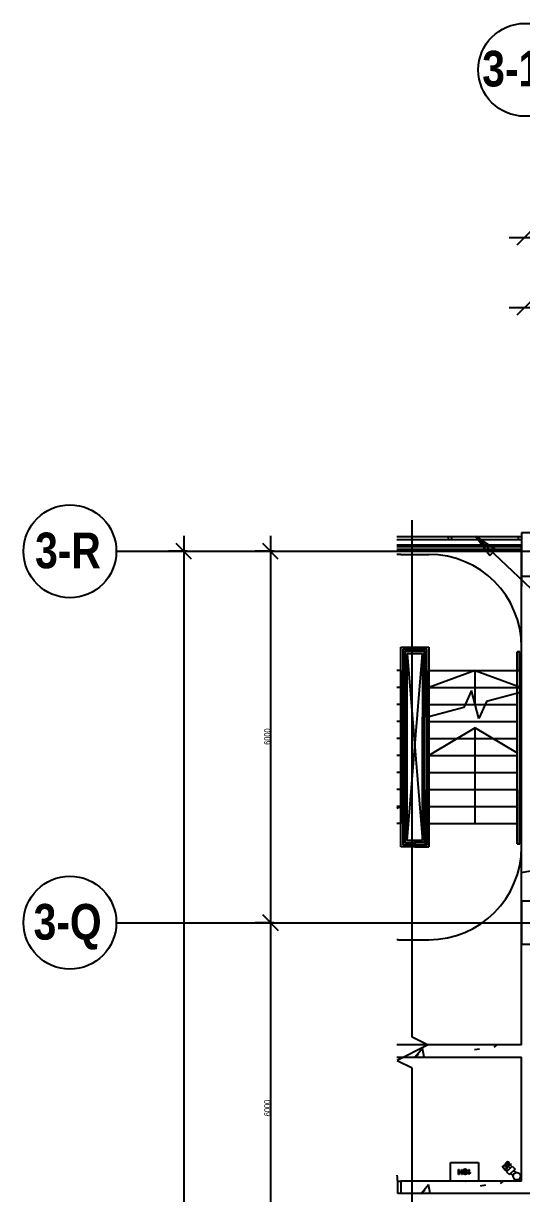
# Model space of a CAD drawing. Header units: millimetres. Extents: x -145636 to 131102, y -135903 to -7470.
# Drawn here: x 12322 to 20370, y -26375 to -7470 of the extents above; entities that cross this region are included whole.
import ezdxf

# ---------------------------------------------------------------- set-up
doc = ezdxf.new("R2010")
doc.units = ezdxf.units.MM
doc.layers.add('M_ARCHI', color=8, linetype='Continuous')
doc.styles.add('Arial Narrow', font='ARIALN.TTF', dxfattribs={"height": 100})
doc.styles.add('Arial Narrow_B', font='ARIALNB.TTF', dxfattribs={"height": 150})

# ---------------------------------------------------------------- blocks, each defined once
blk = doc.blocks.new('RF Archi 21.10.2024')
at = {"layer": 'M_ARCHI'}
blk.add_hatch(color=8, dxfattribs=at).paths.add_polyline_path([(-146778, -32166), (-146550, -32471), (-146460, -32375)])
h = blk.add_hatch(color=8, dxfattribs=at)
h.paths.add_polyline_path([(-146295, -42405), (-146276, -42384), (-146270, -42364), (-146276, -42344), (-146290, -42329), (-146310, -42324), (-146330, -42329), (-146352, -42349)])
h.paths.add_polyline_path([(-146295, -42394), (-146341, -42349), (-146326, -42336), (-146310, -42332), (-146294, -42336), (-146283, -42348), (-146278, -42364), (-146283, -42380), (-146288, -42386)])
h.paths.add_polyline_path([(-146245, -42355), (-146238, -42348), (-146263, -42323), (-146253, -42314), (-146209, -42319), (-146198, -42308), (-146242, -42303), (-146239, -42293), (-146240, -42282), (-146247, -42273), (-146257, -42268), (-146268, -42269), (-146277, -42274), (-146302, -42299)])
h.paths.add_polyline_path([(-146270, -42316), (-146288, -42299), (-146268, -42279), (-146268, -42269), (-146265, -42278), (-146263, -42268), (-146261, -42278), (-146253, -42283), (-146250, -42292), (-146254, -42300)])
at = {"layer": 'M_ARCHI', "color": 8, "linetype": 'ByBlock', "lineweight": -2}
for p, q in [((-145861, -27206), (-146111, -27456)), ((-145861, -28341), (-146111, -28591)), ((-151367, -32528), (-151617, -32278)), ((-149967, -32528), (-150217, -32278)), ((-150217, -38278), (-149967, -38528)), ((-149967, -38528), (-150217, -38278))]:
    blk.add_line(p, q, dxfattribs=at)
at = {"layer": 'M_ARCHI', "color": 8}
for p, q in [((-146236, -27331), (-124136, -27331)), ((-146236, -28466), (-138536, -28466)), ((-147806, -40253), (-147806, -31902)), ((-145636, -32103), (-146036, -32103)), ((-146036, -32103), (-146036, -32803)), ((-151492, -32153), (-151492, -135853)), ((-150092, -32153), (-150092, -38653)), ((-148051, -32166), (-146086, -32166)), ((-146086, -32216), (-148051, -32216)), ((-146036, -32303), (-148051, -32303)), ((-147219, -32216), (-147219, -32166)), ((-147219, -32166), (-147169, -32166)), ((-147169, -32216), (-147219, -32216)), ((-147169, -32166), (-147169, -32216)), ((-146778, -32166), (-146550, -32471)), ((-146460, -32375), (-146778, -32166)), ((-146778, -32166), (-145571, -33304)), ((-146086, -32166), (-146036, -32166)), ((-146086, -32216), (-146086, -32166)), ((-146086, -32216), (-146086, -32166)), ((-146036, -32216), (-146086, -32216)), ((-146036, -32166), (-146036, -32216)), ((-146036, -32303), (-146036, -32973)), ((-146036, -32303), (-146036, -32403)), ((-152583, -32403), (-121725, -32403)), ((-151440, -32403), (-151742, -32403)), ((-150040, -32403), (-150342, -32403)), ((-146036, -32333), (-148051, -32333)), ((-146036, -32333), (-148051, -32333)), ((-148051, -32373), (-146036, -32373)), ((-146036, -32373), (-148051, -32373)), ((-146036, -32403), (-148051, -32403)), ((-148051, -32403), (-146036, -32403)), ((-147986, -32453), (-147536, -32453)), ((-146550, -32471), (-146460, -32375)), ((-146036, -32373), (-146036, -32333)), ((-146036, -32336), (-146036, -32371)), ((-146036, -32371), (-146036, -32336)), ((-146036, -32338), (-146036, -32368)), ((-146036, -32338), (-146036, -32368)), ((-146036, -34328), (-146036, -32403)), ((-146036, -32803), (-145636, -32803)), ((-146036, -40378), (-146036, -32973)), ((-147986, -33953), (-147536, -33953)), ((-147986, -34328), (-147986, -33953)), ((-147986, -33953), (-147536, -33953)), ((-147986, -34053), (-147986, -33953)), ((-147956, -33983), (-147956, -34053)), ((-147566, -33983), (-147956, -33983)), ((-147951, -33988), (-147571, -33988)), ((-147951, -34053), (-147951, -33988)), ((-147951, -33988), (-147571, -33988)), ((-147951, -34053), (-147951, -33988)), ((-147921, -34018), (-147601, -34018)), ((-147921, -34053), (-147921, -34018)), ((-147921, -34018), (-147601, -34018)), ((-147921, -34053), (-147921, -34018)), ((-147916, -34023), (-147916, -34053)), ((-147606, -34023), (-147916, -34023)), ((-147606, -34328), (-147606, -34023)), ((-147601, -34018), (-147601, -34328)), ((-147601, -34018), (-147601, -34328)), ((-147571, -33988), (-147571, -34328)), ((-147571, -33988), (-147571, -34328)), ((-147566, -34328), (-147566, -33983)), ((-147536, -33953), (-147536, -34328)), ((-147536, -33953), (-147536, -34328)), ((-146066, -34028), (-146106, -34028)), ((-146106, -34028), (-146106, -34328)), ((-146106, -34028), (-146066, -34028)), ((-146106, -34328), (-146106, -34028)), ((-146066, -34028), (-146066, -34328)), ((-146066, -34328), (-146066, -34028)), ((-147986, -36803), (-147986, -34053)), ((-147956, -34053), (-147956, -36803)), ((-147951, -36803), (-147951, -34053)), ((-147951, -36803), (-147951, -34053)), ((-147921, -36803), (-147921, -34053)), ((-147921, -36803), (-147921, -34053)), ((-147916, -34053), (-147916, -36803)), ((-147886, -34053), (-147636, -34053)), ((-147886, -36803), (-147886, -34053)), ((-147886, -34053), (-147636, -37078)), ((-147886, -37078), (-147636, -34053)), ((-147636, -34053), (-147636, -34328)), ((-147986, -34328), (-148051, -34328)), ((-147986, -34328), (-147986, -34603)), ((-147636, -34328), (-147636, -37078)), ((-147606, -35079), (-147606, -34328)), ((-147601, -34328), (-147601, -35079)), ((-147601, -34328), (-147601, -35079)), ((-147571, -34328), (-147571, -35079)), ((-147571, -34328), (-147571, -35079)), ((-147566, -35079), (-147566, -34328)), ((-147536, -34328), (-146036, -34328)), ((-147536, -34603), (-147536, -34328)), ((-146786, -34328), (-147536, -34603)), ((-147536, -34328), (-147536, -37078)), ((-146786, -34603), (-146786, -34328)), ((-146786, -34328), (-146036, -34603)), ((-146066, -34328), (-146106, -34328)), ((-146106, -34696), (-146106, -34328)), ((-146066, -34686), (-146066, -34328)), ((-146036, -34603), (-146036, -34328)), ((-147986, -34603), (-148051, -34603)), ((-147986, -34603), (-147986, -34878)), ((-147536, -34878), (-147536, -34603)), ((-147536, -34603), (-146036, -34603)), ((-146847, -34652), (-146967, -34927)), ((-146725, -35105), (-146847, -34652)), ((-146786, -34878), (-146786, -34603)), ((-146036, -34678), (-146605, -34830)), ((-146066, -34686), (-146106, -34696)), ((-146106, -37078), (-146106, -34696)), ((-146066, -37078), (-146066, -34686)), ((-146036, -34878), (-146036, -34603)), ((-146036, -34878), (-146036, -34678)), ((-147986, -34878), (-148051, -34878)), ((-147986, -34878), (-147986, -35153)), ((-147536, -35153), (-147536, -34878)), ((-147536, -34878), (-146106, -34878)), ((-146967, -34927), (-147536, -35079)), ((-146946, -34878), (-146786, -34878)), ((-146605, -34830), (-146725, -35105)), ((-146626, -34878), (-146106, -34878)), ((-146066, -34878), (-146036, -34878)), ((-146066, -34878), (-146036, -34878)), ((-146036, -35153), (-146036, -34878)), ((-146036, -35153), (-146036, -34878)), ((-147986, -35153), (-148051, -35153)), ((-147986, -35153), (-147986, -35428)), ((-147536, -35079), (-147636, -35079)), ((-147636, -37078), (-147636, -35079)), ((-147566, -35079), (-147606, -35079)), ((-147606, -37078), (-147606, -35079)), ((-147571, -35079), (-147601, -35079)), ((-147571, -35079), (-147601, -35079)), ((-147571, -35079), (-147601, -35079)), ((-147571, -35079), (-147601, -35079)), ((-147571, -35079), (-147601, -35079)), ((-147566, -37078), (-147566, -35079)), ((-147536, -35153), (-147536, -35079)), ((-147536, -37078), (-147536, -35079)), ((-147536, -35428), (-147536, -35153)), ((-147536, -35153), (-146106, -35153)), ((-147536, -35428), (-147536, -35153)), ((-147536, -35153), (-146106, -35153)), ((-146066, -35153), (-146036, -35153)), ((-146066, -35153), (-146036, -35153)), ((-146036, -35428), (-146036, -35153)), ((-146036, -35428), (-146036, -35153)), ((-146786, -35253), (-147536, -35703)), ((-146786, -35428), (-146786, -35253)), ((-146786, -35253), (-146106, -35661)), ((-147986, -35428), (-148051, -35428)), ((-147986, -35428), (-147986, -35703)), ((-147536, -35703), (-147536, -35428)), ((-147536, -35428), (-146106, -35428)), ((-147536, -35703), (-147536, -35428)), ((-147536, -35428), (-146106, -35428)), ((-146786, -35703), (-146786, -35428)), ((-146066, -35428), (-146036, -35428)), ((-146066, -35428), (-146036, -35428)), ((-146036, -35703), (-146036, -35428)), ((-146036, -35703), (-146036, -35428)), ((-147986, -35703), (-148051, -35703)), ((-147986, -35703), (-147986, -35978)), ((-147536, -35978), (-147536, -35703)), ((-147536, -35703), (-146106, -35703)), ((-147536, -35978), (-147536, -35703)), ((-147536, -35703), (-146106, -35703)), ((-146786, -35978), (-146786, -35703)), ((-146066, -35685), (-146036, -35703)), ((-146066, -35703), (-146036, -35703)), ((-146066, -35703), (-146036, -35703)), ((-146036, -35978), (-146036, -35703)), ((-146036, -35978), (-146036, -35703)), ((-147986, -35978), (-148051, -35978)), ((-147986, -35978), (-147986, -36253)), ((-147536, -36253), (-147536, -35978)), ((-147536, -35978), (-146106, -35978)), ((-147536, -36253), (-147536, -35978)), ((-147536, -35978), (-146106, -35978)), ((-146786, -36253), (-146786, -35978)), ((-146066, -35978), (-146036, -35978)), ((-146066, -35978), (-146036, -35978)), ((-146036, -36253), (-146036, -35978)), ((-146036, -36253), (-146036, -35978)), ((-147986, -36253), (-148051, -36253)), ((-147986, -36253), (-147986, -36528)), ((-147606, -36256), (-147606, -37073)), ((-147584, -36293), (-147588, -36293)), ((-147566, -37073), (-147566, -36256)), ((-147536, -36528), (-147536, -36253)), ((-147536, -36253), (-146106, -36253)), ((-147536, -36528), (-147536, -36253)), ((-147536, -36253), (-146106, -36253)), ((-146786, -36528), (-146786, -36253)), ((-146106, -36256), (-146106, -36793)), ((-146084, -36293), (-146088, -36293)), ((-146066, -36253), (-146036, -36253)), ((-146066, -36253), (-146036, -36253)), ((-146066, -36793), (-146066, -36256)), ((-146036, -36528), (-146036, -36253)), ((-146036, -36528), (-146036, -36253)), ((-147986, -36528), (-148051, -36528)), ((-148051, -36552), (-147986, -36528)), ((-147986, -36528), (-147986, -36803)), ((-147536, -36803), (-147536, -36528)), ((-147536, -36528), (-146106, -36528)), ((-147536, -36803), (-147536, -36528)), ((-147536, -36528), (-146106, -36528)), ((-146786, -36803), (-146786, -36528)), ((-146066, -36528), (-146036, -36528)), ((-146066, -36528), (-146036, -36528)), ((-146036, -36803), (-146036, -36528)), ((-146036, -36803), (-146036, -36528)), ((-147986, -36803), (-148051, -36803)), ((-147986, -37178), (-147986, -36803)), ((-147986, -37178), (-147986, -36803)), ((-147956, -36803), (-147956, -37148)), ((-147951, -37143), (-147951, -36803)), ((-147951, -37143), (-147951, -36803)), ((-147921, -37113), (-147921, -36803)), ((-147921, -37113), (-147921, -36803)), ((-147916, -36803), (-147916, -37108)), ((-147886, -37078), (-147886, -36803)), ((-147536, -36778), (-147536, -37178)), ((-147536, -36803), (-146106, -36803)), ((-146106, -36793), (-146106, -37073)), ((-146106, -36803), (-146106, -37108)), ((-146106, -36803), (-146106, -37128)), ((-146066, -37073), (-146066, -36793)), ((-146066, -36803), (-146036, -36803)), ((-146066, -37108), (-146066, -36803)), ((-146066, -36803), (-146066, -37128)), ((-146036, -40378), (-146036, -36778)), ((-147536, -37178), (-147986, -37178)), ((-147761, -37178), (-147986, -37178)), ((-147956, -37148), (-147761, -37148)), ((-147761, -37143), (-147951, -37143)), ((-147761, -37143), (-147951, -37143)), ((-147761, -37113), (-147921, -37113)), ((-147761, -37113), (-147921, -37113)), ((-147916, -37108), (-147761, -37108)), ((-147761, -37078), (-147886, -37078)), ((-147761, -37178), (-147761, -37078)), ((-147761, -37078), (-147761, -37178)), ((-147636, -37078), (-147761, -37078)), ((-147761, -37078), (-147636, -37078)), ((-147761, -37178), (-147761, -37078)), ((-147606, -37108), (-147761, -37108)), ((-147761, -37108), (-147761, -37148)), ((-147761, -37108), (-147761, -37148)), ((-147761, -37108), (-147606, -37108)), ((-147761, -37146), (-147761, -37111)), ((-147761, -37111), (-147761, -37146)), ((-147761, -37143), (-147761, -37113)), ((-147761, -37113), (-147761, -37143)), ((-147761, -37143), (-147761, -37113)), ((-147761, -37113), (-147761, -37143)), ((-147761, -37143), (-147761, -37113)), ((-147761, -37143), (-147761, -37113)), ((-147761, -37148), (-147566, -37148)), ((-147761, -37148), (-147566, -37148)), ((-147536, -37178), (-147761, -37178)), ((-147761, -37178), (-147536, -37178)), ((-147606, -37073), (-147606, -37108)), ((-147606, -37108), (-147606, -37078)), ((-147566, -37148), (-147566, -37073)), ((-147566, -37148), (-147566, -37078)), ((-147536, -37078), (-147536, -37178)), ((-147536, -37178), (-147536, -37078)), ((-146106, -37073), (-146106, -37108)), ((-146106, -37128), (-146106, -37078)), ((-146066, -37128), (-146106, -37128)), ((-146106, -37128), (-146066, -37128)), ((-146066, -37108), (-146066, -37073)), ((-146066, -37128), (-146066, -37078)), ((-150092, -38153), (-150092, -44653)), ((-145636, -38053), (-146036, -38053)), ((-146036, -38053), (-146036, -38753)), ((-152583, -38403), (-121725, -38403)), ((-150040, -38403), (-150342, -38403)), ((-150040, -38403), (-150342, -38403)), ((-147986, -38678), (-147536, -38678)), ((-146036, -38753), (-145636, -38753)), ((-147556, -40378), (-147806, -40253)), ((-146036, -40378), (-148051, -40378)), ((-148047, -40624), (-147556, -40378)), ((-148051, -40578), (-146036, -40578)), ((-147806, -40753), (-148047, -40633)), ((-146036, -42578), (-146036, -40578)), ((-147806, -47826), (-147806, -40753)), ((-147184, -42578), (-147184, -42278)), ((-147184, -42278), (-146734, -42278)), ((-146734, -42278), (-146734, -42578)), ((-146339, -42336), (-146352, -42349)), ((-146352, -42349), (-146339, -42336)), ((-146341, -42349), (-146333, -42341)), ((-146341, -42349), (-146333, -42341)), ((-146277, -42274), (-146302, -42299)), ((-146302, -42299), (-146277, -42274)), ((-146302, -42299), (-146245, -42355)), ((-146245, -42355), (-146302, -42299)), ((-146288, -42299), (-146268, -42279)), ((-146288, -42299), (-146268, -42279)), ((-146270, -42316), (-146288, -42299)), ((-146288, -42299), (-146270, -42316)), ((-146278, -42429), (-146186, -42337)), ((-146254, -42300), (-146270, -42316)), ((-146270, -42316), (-146254, -42300)), ((-146263, -42323), (-146253, -42314)), ((-146263, -42323), (-146253, -42314)), ((-146238, -42348), (-146263, -42323)), ((-146263, -42323), (-146238, -42348)), ((-146253, -42314), (-146209, -42319)), ((-146209, -42319), (-146253, -42314)), ((-146198, -42308), (-146242, -42303)), ((-146198, -42308), (-146242, -42303)), ((-146209, -42319), (-146198, -42308)), ((-146209, -42319), (-146198, -42308)), ((-146186, -42337), (-146140, -42383)), ((-147055, -42470), (-147055, -42390)), ((-147055, -42390), (-147045, -42390)), ((-147045, -42470), (-147055, -42470)), ((-147045, -42390), (-147045, -42428)), ((-147045, -42428), (-147004, -42428)), ((-147045, -42437), (-147045, -42470)), ((-147004, -42437), (-147045, -42437)), ((-147004, -42428), (-147004, -42390)), ((-147004, -42390), (-146994, -42390)), ((-147004, -42470), (-147004, -42437)), ((-146994, -42470), (-147004, -42470)), ((-146994, -42390), (-146994, -42470)), ((-146967, -42445), (-146977, -42447)), ((-146916, -42414), (-146926, -42416)), ((-146891, -42470), (-146891, -42390)), ((-146891, -42390), (-146882, -42390)), ((-146886, -42470), (-146891, -42470)), ((-146882, -42390), (-146882, -42451)), ((-146862, -42449), (-146862, -42440)), ((-146352, -42349), (-146295, -42405)), ((-146352, -42349), (-146295, -42405)), ((-146295, -42394), (-146341, -42349)), ((-146341, -42349), (-146295, -42394)), ((-146288, -42386), (-146295, -42394)), ((-146295, -42394), (-146288, -42386)), ((-146295, -42405), (-146282, -42392)), ((-146295, -42405), (-146282, -42392)), ((-146278, -42429), (-146232, -42474)), ((-146245, -42355), (-146238, -42348)), ((-146238, -42348), (-146245, -42355)), ((-146140, -42383), (-146232, -42474)), ((-146173, -42489), (-146210, -42453)), ((-146125, -42441), (-146162, -42405)), ((-148036, -42778), (-148036, -42578)), ((-148036, -42578), (-147986, -42578)), ((-146036, -42578), (-147986, -42578)), ((-147986, -42578), (-147986, -42778)), ((-147986, -42578), (-147986, -42778)), ((-146734, -42578), (-147184, -42578)), ((-147986, -42778), (-148036, -42778)), ((-145836, -42778), (-147986, -42778))]:
    blk.add_line(p, q, dxfattribs=at)
at = {"layer": 'M_ARCHI', "color": 8, "linetype": 'Continuous'}
for p, q in [((-146036, -37441), (-146036, -37441)), ((-146036, -37590), (-145890, -37563)), ((-147761, -40578), (-147639, -40433)), ((-147612, -40578), (-147639, -40433)), ((-147041, -40378), (-147038, -40381)), ((-146799, -40452), (-146716, -40441)), ((-146478, -40416), (-146429, -40378)), ((-147761, -40578), (-147695, -40527)), ((-147761, -40578), (-147678, -40568)), ((-147761, -40578), (-147761, -40578)), ((-147661, -42778), (-147539, -42633)), ((-147512, -42778), (-147539, -42633)), ((-146941, -42578), (-146938, -42581)), ((-146699, -42652), (-146616, -42641)), ((-146378, -42616), (-146329, -42578)), ((-147661, -42778), (-147595, -42727)), ((-147661, -42778), (-147578, -42768))]:
    blk.add_line(p, q, dxfattribs=at)
at = {"layer": 'M_ARCHI', "color": 8}
for centre, radius in [((-145986, -24625), 750), ((-153333, -32403), 750), ((-153333, -38403), 750), ((-146114, -42500), 60)]:
    blk.add_circle(centre, radius, dxfattribs=at)
for centre, radius, start, end in [((-147986, -33953), 1500, 90, 92.478), ((-147536, -33953), 1500, 0, 90), ((-147536, -37178), 1500, 270, 0), ((-147986, -37178), 1500, 267.522, 270), ((-146310, -42364), 40, 315, 135), ((-146310, -42364), 40, 315, 135), ((-146310, -42364), 32, 315, 135), ((-146310, -42364), 32, 315, 135), ((-146261, -42291), 22.7, 326.6067, 135), ((-146261, -42291), 22.7, 326.6067, 135), ((-146263, -42291), 13, 315, 111.6586), ((-146263, -42291), 13, 315, 111.6586), ((-149036, -42628), 1000, 0, 8.5164), ((-146845, -42493), 47.7, 111.9432, 150.2806), ((-146822, -42533), 102, 113.6395, 126.3605)]:
    blk.add_arc(centre, radius, start, end, dxfattribs=at)
for points, knots in [([(-147569, -37146), (-147569, -37145), (-147570, -37145), (-147571, -37144), (-147572, -37142), (-147574, -37141), (-147576, -37139), (-147577, -37137), (-147578, -37136), (-147580, -37135), (-147581, -37134), (-147582, -37132), (-147583, -37131), (-147585, -37130), (-147586, -37128), (-147587, -37127), (-147589, -37126), (-147590, -37125), (-147591, -37123), (-147592, -37122), (-147594, -37121), (-147595, -37120), (-147596, -37118), (-147597, -37117), (-147599, -37116), (-147600, -37115), (-147601, -37113), (-147602, -37112), (-147603, -37112), (-147603, -37111)], [0.1666667, 0.1666667, 0.1666667, 0.1666667, 0.2083333, 0.2291667, 0.25, 0.2916667, 0.3333333, 0.3541667, 0.375, 0.3958333, 0.4166667, 0.4375, 0.4583333, 0.4791667, 0.5, 0.5208333, 0.5416667, 0.5625, 0.5833333, 0.6041667, 0.625, 0.6458333, 0.6666667, 0.6875, 0.7083333, 0.75, 0.7708333, 0.7916667, 0.8333333, 0.8333333, 0.8333333, 0.8333333]), ([(-147603, -37111), (-147603, -37112), (-147602, -37112), (-147601, -37113), (-147600, -37115), (-147598, -37116), (-147596, -37118), (-147595, -37120), (-147594, -37121), (-147592, -37122), (-147591, -37123), (-147590, -37125), (-147589, -37126), (-147587, -37127), (-147586, -37128), (-147585, -37130), (-147583, -37131), (-147582, -37132), (-147581, -37134), (-147580, -37135), (-147578, -37136), (-147577, -37137), (-147576, -37138), (-147575, -37140), (-147573, -37141), (-147572, -37142), (-147571, -37144), (-147570, -37145), (-147569, -37145), (-147569, -37146)], [0.1666667, 0.1666667, 0.1666667, 0.1666667, 0.2083333, 0.2291667, 0.25, 0.2916667, 0.3333333, 0.3541667, 0.375, 0.3958333, 0.4166667, 0.4375, 0.4583333, 0.4791667, 0.5, 0.5208333, 0.5416667, 0.5625, 0.5833333, 0.6041667, 0.625, 0.6458333, 0.6666667, 0.6875, 0.7083333, 0.75, 0.7708333, 0.7916667, 0.8333333, 0.8333333, 0.8333333, 0.8333333]), ([(-146916, -42414), (-146917, -42411), (-146918, -42405), (-146923, -42398), (-146929, -42393), (-146937, -42388), (-146946, -42387), (-146953, -42388), (-146958, -42388), (-146963, -42390), (-146967, -42391), (-146971, -42394), (-146974, -42397), (-146976, -42400), (-146978, -42403), (-146979, -42407), (-146979, -42410), (-146979, -42414), (-146978, -42418), (-146976, -42422), (-146975, -42424), (-146973, -42426), (-146970, -42428), (-146965, -42431), (-146960, -42433), (-146953, -42435), (-146946, -42437), (-146940, -42438), (-146936, -42440), (-146934, -42441), (-146933, -42441), (-146933, -42442), (-146932, -42442), (-146932, -42443), (-146931, -42443), (-146930, -42445), (-146930, -42446), (-146930, -42447), (-146930, -42447), (-146930, -42448), (-146930, -42449), (-146930, -42450), (-146930, -42451), (-146931, -42452), (-146931, -42454), (-146932, -42455), (-146933, -42456), (-146934, -42456), (-146935, -42457), (-146936, -42458), (-146938, -42459), (-146940, -42460), (-146944, -42460), (-146950, -42460), (-146955, -42459), (-146958, -42458), (-146960, -42457), (-146962, -42456), (-146963, -42455), (-146964, -42454), (-146964, -42454), (-146965, -42453), (-146965, -42453), (-146965, -42452), (-146965, -42451), (-146966, -42450), (-146966, -42447), (-146967, -42445)], [0, 0, 0, 0, 0.0094441, 0.0188882, 0.0283323, 0.0377764, 0.0566646, 0.0661087, 0.0755528, 0.0849969, 0.094441, 0.1038851, 0.1133292, 0.1227733, 0.1322174, 0.1416615, 0.1511056, 0.1605497, 0.1699938, 0.1794379, 0.18416, 0.188882, 0.1983261, 0.2077702, 0.2266584, 0.2455466, 0.2644348, 0.283323, 0.3022112, 0.3116553, 0.3210994, 0.3305435, 0.3352656, 0.3399876, 0.3494317, 0.3588758, 0.3683199, 0.3777641, 0.3824861, 0.3872082, 0.3919302, 0.3966523, 0.4060964, 0.4155405, 0.4249846, 0.4344287, 0.4438728, 0.4533169, 0.462761, 0.4722051, 0.4816492, 0.4910933, 0.5099815, 0.5288697, 0.5477579, 0.5666461, 0.5760902, 0.5855343, 0.5949784, 0.6044225, 0.6091445, 0.6138666, 0.6185886, 0.6233107, 0.6280327, 0.6327548, 0.6421989, 0.6421989, 0.6421989, 0.6421989]), ([(-146926, -42416), (-146929, -42398), (-146959, -42395), (-146970, -42406), (-146969, -42419), (-146952, -42425), (-146934, -42429), (-146924, -42434), (-146919, -42446), (-146921, -42457), (-146927, -42466), (-146941, -42471), (-146958, -42470), (-146968, -42464), (-146974, -42458), (-146976, -42452), (-146977, -42447)], [0, 0, 0, 0, 0.0704694, 0.1354965, 0.1868985, 0.2416058, 0.294004, 0.3404298, 0.3786303, 0.4163415, 0.4561877, 0.5028762, 0.5508129, 0.5917383, 0.6203888, 0.6421989, 0.6421989, 0.6421989, 0.6421989])]:
    blk.add_open_spline(points, degree=3, knots=knots, dxfattribs=at)
blk.add_open_spline([(-146086, -37128), (-146088, -37128), (-146089, -37128), (-146091, -37128)], degree=3, dxfattribs=at)
at = {"layer": 'M_ARCHI', "color": 8, "linetype": 'Continuous', "style": 'Arial Narrow_B'}
for s, p in [('3-13', (-146672, -24892)), ('3-R', (-153894, -32676)), ('3-Q', (-153918, -38676))]:
    blk.add_text(s, height=575, dxfattribs=at).set_placement(p)
at = {"layer": 'M_ARCHI', "color": 8, "linetype": 'Continuous', "style": 'Arial Narrow'}
for p in [(-150094, -35530), (-150094, -41530)]:
    blk.add_text('6000', height=100, rotation=90, dxfattribs=at).set_placement(p)

msp = doc.modelspace()

# ---------------------------------------------------------------- block references
at = {"layer": 'M_ARCHI', "color": 8, "linetype": 'Continuous'}
msp.add_blockref('RF Archi 21.10.2024', (166406, 16405), dxfattribs=at)

doc.saveas('drawing.dxf')
